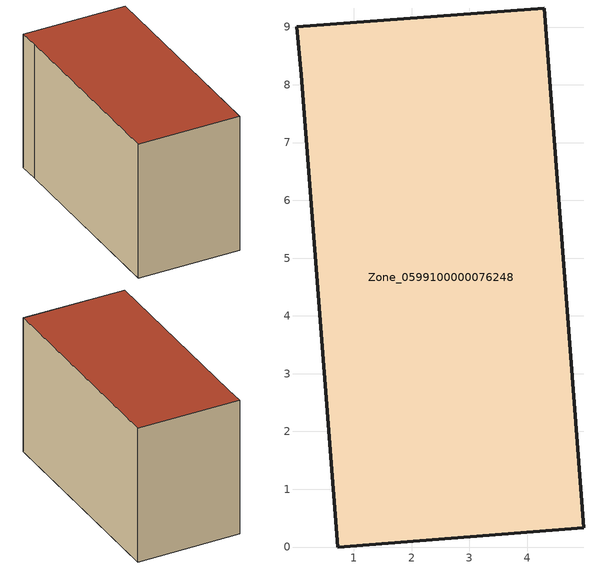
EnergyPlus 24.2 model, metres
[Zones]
Zone_0599100000076248
 floor ground (C_G): 0.01,9 4.3,9.33 4.98,0.33 0.72,0 0.09,8.17 z0
 wall outside (C_F): 0.72,0 4.98,0.33 4.3,9.33 0.01,9 0.09,8.17 0.72,0 z0:5.79
 roof outside (C_R): 4.3,9.33 0.01,9 0.09,8.17 0.72,0 4.98,0.33 z5.79
[BUILDING]
Pand.0599100000076248: North Axis=0; Terrain=City; Loads Convergence Tolerance Value=0.04; Temperature Convergence Tolerance Value=0.4; Solar Distribution=FullExterior; Maximum Number of Warmup Days=25; Minimum Number of Warmup Days=1
[Site:Location]
Rotterdam.The.Hague.AP_ZH_NLD Design_Conditions: Latitude=51.96; Longitude=4.45; Time Zone=1; Elevation=-4.5
[SITE:GROUNDTEMPERATURE:BUILDINGSURFACE]
18, 18, 18, 18, 18, 18, 18, 18, 18, 18, 18, 18
[MATERIAL] Thermal Absorptance=0.9; Solar Absorptance=0.7; Visible Absorptance=0.7
Name | Roughness | Thickness | Conductivity | Density | Specific Heat
G.TC.1946-1964 | MediumSmooth | 0.15 | 1 | 540 | 1210
F.TC.1946-1964 | Rough | 0.3 | 0.857143 | 1920 | 840
R.TC.1946-1964 | MediumRough | 0.2 | 0.235294 | 1500 | 1000
[CONSTRUCTION]
C_G: G.TC.1946-1964
C_F: F.TC.1946-1964
C_R: R.TC.1946-1964
[ZONE]
Zone_0599100000076248: Type=1; Multiplier=1; Ceiling Height=Autocalculate; Volume=Autocalculate; Floor Area=autocalculate; Part of Total Floor Area=Yes
[ZONEINFILTRATION:DESIGNFLOWRATE]
Infil_Zone_0599100000076248: Zone or ZoneList or Space or SpaceList=Zone_0599100000076248; Schedule=AlwaysOn; Design Flow Rate Calculation Method=Flow/Area; Flow Rate per Floor Area=0.003; Constant Term Coefficient=1; Temperature Term Coefficient=0; Velocity Term Coefficient=0; Velocity Squared Term Coefficient=0
[HVACTEMPLATE:ZONE:IDEALLOADSAIRSYSTEM]
Zone_0599100000076248: Maximum Heating Supply Air Temperature=50; Minimum Cooling Supply Air Temperature=13; Maximum Heating Supply Air Humidity Ratio=0.0156; Minimum Cooling Supply Air Humidity Ratio=0.0077; Heating Limit=NoLimit; Cooling Limit=NoLimit; Dehumidification Control Type=ConstantSensibleHeatRatio; Cooling Sensible Heat Ratio=0.7; Dehumidification Setpoint=60; Humidification Control Type=None; Humidification Setpoint=30; Outdoor Air Method=None; Outdoor Air Flow Rate per Person=0.00944; Outdoor Air Flow Rate per Zone Floor Area=0; Outdoor Air Flow Rate per Zone=0; Demand Controlled Ventilation Type=None; Outdoor Air Economizer Type=NoEconomizer; Heat Recovery Type=None; Sensible Heat Recovery Effectiveness=0.7; Latent Heat Recovery Effectiveness=0.65
[ZONECONTROL:THERMOSTAT]
ThermostatControl_Zone_0599100000076248: Zone or ZoneList=Zone_0599100000076248; Control Type Schedule=DualSetpointControlType; Control 1=Thermostat_Zone_0599100000076248; Temperature Difference Between Cutout And Setpoint=0
[THERMOSTATSETPOINT:DUALSETPOINT]
Thermostat_Zone_0599100000076248: Heating Setpoint Temperature Schedule=HeatingSetpoint_Zone_0599100000076248; Cooling Setpoint Temperature Schedule=CoolingSetpoint_Zone_0599100000076248
[SCHEDULE:COMPACT]
HeatingSetpoint_Zone_0599100000076248: Through: 12/31, For: AllDays, Until: 24:00, 21
CoolingSetpoint_Zone_0599100000076248: Through: 12/31, For: AllDays, Until: 24:00, 24
DualSetpointControlType: Through: 12/31, For: AllDays, Until: 24:00, 4
AlwaysOn: Through: 12/31, For: AllDays, Until: 24:00, 1
